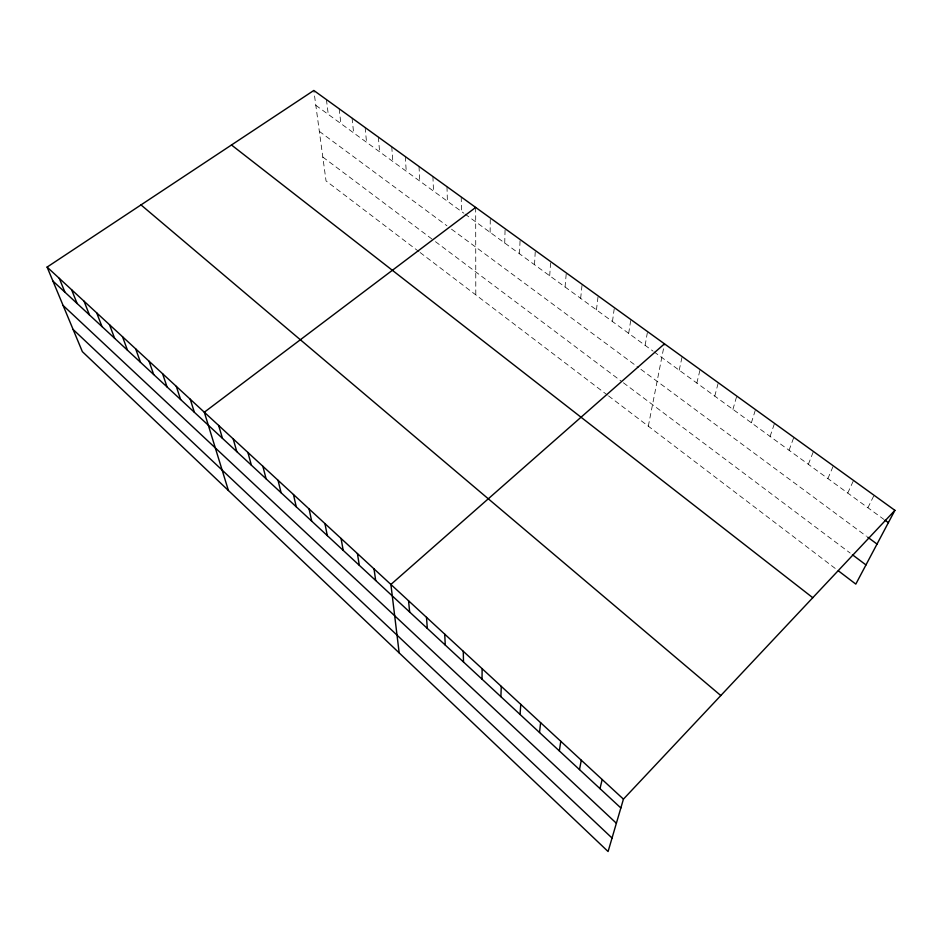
<?xml version="1.0" encoding="UTF-8"?>
<svg xmlns="http://www.w3.org/2000/svg" width="942" height="942" viewBox="0 0 942 942"><rect width="100%" height="100%" fill="white"/><g stroke="black" fill="none" stroke-linecap="round" stroke-linejoin="round"><path stroke-width="0.71" stroke-dasharray="4.71 3.53" d="M490.123 232.368L490.287 217.991M504.724 243.012L505.1 228.694M519.525 253.798L520.102 239.527M534.514 264.726L535.303 250.513M549.692 275.794L550.693 261.64M565.07 287.004L566.295 272.909M580.661 298.367L582.109 284.331M596.451 309.871L598.135 295.918M612.453 321.54L614.384 307.645M628.679 333.362L630.846 319.55M645.117 345.349L647.543 331.608M648.308 426.184L664.192 345.208M679.194 370.182L682.149 356.618M696.856 383.053L700.083 369.582M714.766 396.111L718.287 382.723M732.935 409.358L736.762 396.076M751.375 422.793L755.496 409.617M770.085 436.429L774.524 423.358M789.066 450.264L793.835 437.312M808.342 464.312L813.429 451.477M827.888 478.571L833.329 465.854M847.753 493.043L853.546 480.455M867.9 507.738L874.058 495.28M315.817 105.316L463.829 213.198M465.018 214.07L652.9 351.013M654.007 351.825L883.82 519.336M319.338 131.374L446.944 225.797M451.512 229.177L638.605 367.639M640.89 369.323L866.522 536.304M322.812 157.055L433.308 240.033M435.487 241.67L621.178 381.11M623.404 382.782L850.155 553.048M418.966 251.644L326.038 180.923L313.816 90.467M420.12 252.527L607.378 395.039M608.532 395.911L837.179 569.922M326.415 99.581L328.275 114.394M339.167 108.789L340.886 123.59M352.072 118.115L353.639 132.881M365.143 127.559L366.544 142.289M378.366 137.12L379.614 151.815M391.754 146.787L392.838 161.459M405.307 156.584L406.226 171.22M419.025 166.499L419.779 181.088M432.92 176.531L433.497 191.096M446.991 186.704L447.391 201.223M461.239 196.996L461.45 211.467M475.675 207.428L475.792 294.893"/><path stroke-width="1.41" d="M482.033 679.182L482.127 668.679M500.885 696.668L501.285 686.377M520.043 714.448L520.785 704.369M539.519 732.523L540.614 722.667M559.336 750.904L560.784 741.295M579.483 769.602L581.296 760.241M599.983 788.619L602.185 779.517M894.9 510.34L623.439 799.134L608.085 851.533L82.354 351.637L47.1 267.092L313.816 90.467L894.9 510.34L855.807 584.099L838.333 570.805M664.463 343.842L390.895 584.464L399.161 652.865M475.675 207.428L204.32 412.231L228.423 490.523M884.962 520.161L888.377 522.657M867.688 537.164L877.026 544.064M852.416 554.744L865.969 564.929M231.485 144.986L812.769 597.711M141.006 204.909L720.807 695.549M47.1 267.092L623.439 799.134M52.929 281.057L620.849 807.977M63.114 305.479L616.374 823.249M73.099 329.453L612.041 838.039M59.252 278.314L64.951 292.208M71.557 289.677L77.126 303.512M84.038 301.193L89.466 314.958M96.685 312.862L101.971 326.568M109.496 324.696L114.641 338.319M122.495 336.683L127.488 350.236M135.66 348.846L140.499 362.317M149.013 361.175L153.699 374.551M162.554 373.668L167.075 386.962M176.272 386.338L180.629 399.549M190.202 399.196L194.382 412.302M218.638 425.443L222.465 438.348M233.169 438.866L236.807 451.654M247.911 452.466L251.349 465.148M262.865 466.278L266.103 478.842M278.043 480.29L281.069 492.737M293.445 494.503L296.259 506.82M309.082 508.939L311.672 521.126M324.943 523.587L327.31 535.633M341.063 538.459L343.194 550.363M357.418 553.555L359.302 565.318M374.021 568.886L375.67 580.496M408.545 600.76L409.652 612.029M426.49 617.328L427.315 628.42M444.73 634.166L445.26 645.07M463.276 651.275L463.499 661.99"/></g></svg>
